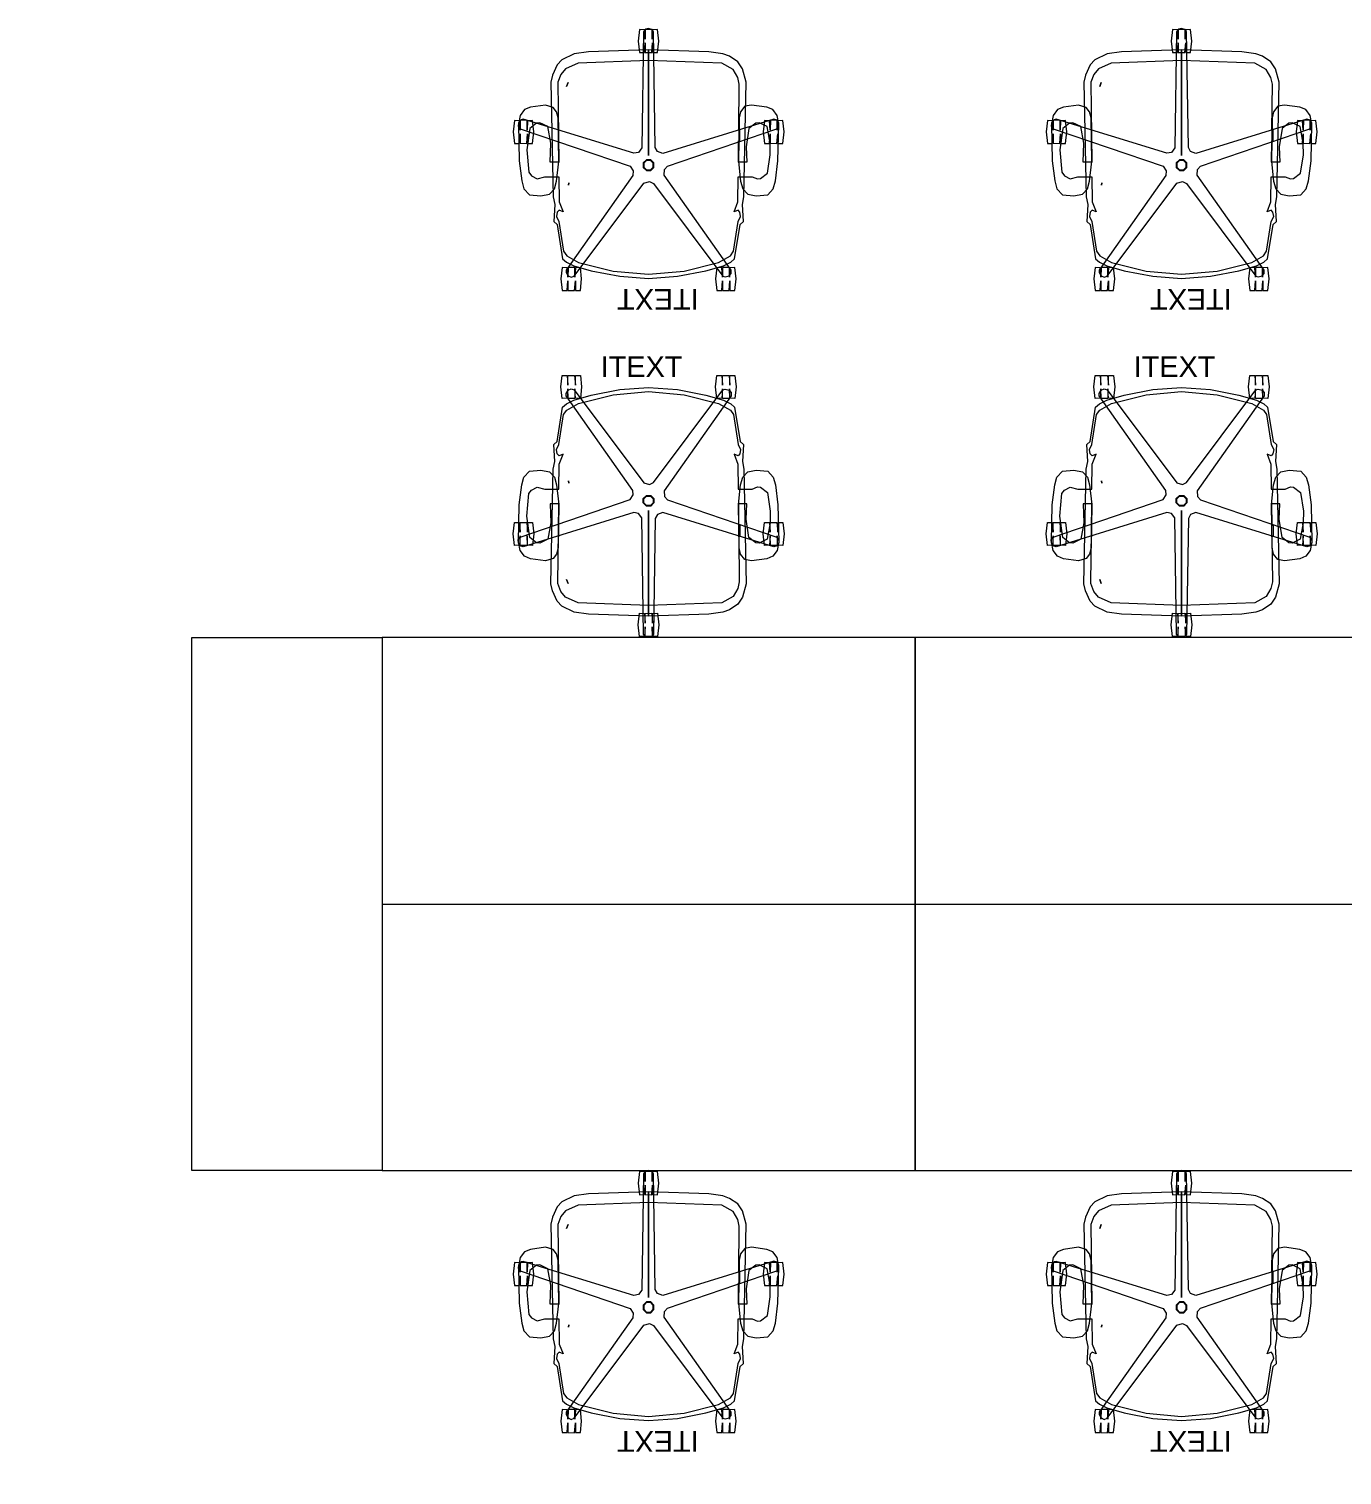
# Model space of a CAD drawing. Header units: millimetres. Extents: x 38 to 139, y 58 to 123.
# Drawn here: x 45.694 to 49.143, y 72.469 to 76.267 of the extents above; entities that cross this region are included whole.
import ezdxf

# ---------------------------------------------------------------- set-up
doc = ezdxf.new("R2010")
doc.units = ezdxf.units.MM
doc.layers.add('CATALOGUE-TXT', color=7, linetype='Continuous', plot=False)
for name, color, linetype, lineweight in [('DIMENSION', 1, 'Continuous', 25), ('mobiliario ocasa', 7, 'Continuous', 5), ('SEAT-ARMPAD', 7, 'Continuous', 0), ('SEAT-BASE', 7, 'Continuous', 0), ('SEAT-CASTER', 7, 'Continuous', 0), ('SEAT-FABRIC', 7, 'Continuous', 0), ('SEAT-FRAME', 7, 'Continuous', 0), ('SEAT-SHAFT', 7, 'Continuous', 0)]:
    doc.layers.add(name, color=color, linetype=linetype, lineweight=lineweight)
doc.layers.add('estructura', color=7, linetype='Continuous')
doc.styles.add('ARIAL', font='arial.ttf')
doc.styles.add('ARIALNARROW', font='ARIALN.TTF')
doc.dimstyles.new('C', dxfattribs={"dimscale": 1.5, "dimtxt": 0.15, "dimasz": 0.08, "dimexe": 0.01, "dimexo": 0, "dimgap": 0.025, "dimtad": 1, "dimzin": 0, "dimdsep": 46, "dimtxsty": 'ARIALNARROW', "dimblk": 'OBLIQUE', "dimcen": 0, "dimclrd": 256, "dimclre": 256, "dimclrt": 256, "dimadec": 0, "dimazin": 0, "dimtfac": 1.666667, "dimtofl": 0, "dimtmove": 0, "dimatfit": 0, "dimldrblk": 'OBLIQUE', "dimfxl": 0.1, "dimtolj": 1, "dimtzin": 0, "dimarcsym": 0})

# ---------------------------------------------------------------- blocks, each defined once
blk = doc.blocks.new('_Oblique')
at = {"layer": 'estructura', "color": 0, "lineweight": -2}
blk.add_line((-0.5, -0.5), (0.5, 0.5), dxfattribs=at)
blk = doc.blocks.new('*D73')
at = {"layer": 'Defpoints', "color": 0}
for p in [(136.763166, 77.831209), (39.523379, 68.622821), (136.763166, 63.52282)]:
    blk.add_point(p, dxfattribs=at)
at = {"layer": 'DIMENSION', "lineweight": -2}
for p, q in [((136.763166, 77.831209), (136.763166, 63.51282)), ((39.523379, 68.622821), (39.523379, 63.51282)), ((39.523379, 63.52282), (136.763166, 63.52282))]:
    blk.add_line(p, q, dxfattribs=at)
at = {"layer": 'DIMENSION', "lineweight": -2, "xscale": 0.08, "yscale": 0.08, "zscale": 0.08, "rotation": 180}
blk.add_blockref('_Oblique', (39.523379, 63.52282), dxfattribs=at)
at = {"layer": 'DIMENSION', "lineweight": -2, "xscale": 0.08, "yscale": 0.08, "zscale": 0.08}
blk.add_blockref('_Oblique', (136.763166, 63.52282), dxfattribs=at)
at = {"layer": 'DIMENSION', "insert": (88.143273, 63.624397), "char_height": 0.15, "attachment_point": 5, "style": 'ARIALNARROW'}
blk.add_mtext('\\A1;97.24', dxfattribs=at)

msp = doc.modelspace()

# ---------------------------------------------------------------- linework, layer by layer
at = {"layer": 'mobiliario ocasa', "color": 252, "ltscale": 10}
for p, q in [((46.12126, 74.668709), (46.62126, 74.668709)), ((46.12126, 73.268709), (46.12126, 74.668709)), ((48.02126, 74.668709), (46.62126, 74.668709)), ((46.62126, 74.668709), (46.62126, 73.268709)), ((46.62126, 74.668709), (46.62126, 73.268709)), ((48.02126, 73.268709), (48.02126, 74.668709)), ((49.42126, 74.668709), (48.02126, 74.668709)), ((48.02126, 74.668709), (48.02126, 73.268709)), ((46.62126, 73.968709), (48.02126, 73.968709)), ((48.02126, 73.968709), (49.42126, 73.968709)), ((46.62126, 73.268709), (46.12126, 73.268709)), ((46.62126, 73.268709), (48.02126, 73.268709)), ((48.02126, 73.268709), (49.42126, 73.268709))]:
    msp.add_line(p, q, dxfattribs=at)
at = {"layer": 'SEAT-ARMPAD', "color": 252, "linetype": 'Continuous'}
for points in [[(46.979309, 76.016931), (46.981384, 75.920485), (46.988029, 75.86794), (46.993799, 75.847538), (47.008113, 75.831811), (47.038388, 75.829325), (47.060687, 75.833623), (47.074097, 75.84742), (47.079711, 75.86785), (47.085446, 75.919371), (47.083371, 76.033433), (47.07952, 76.049736), (47.070662, 76.061318), (47.050587, 76.067184), (47.010966, 76.061638), (46.995295, 76.055295), (46.983847, 76.040109), (46.979309, 76.016931)], [(47.557074, 75.919371), (47.562808, 75.86785), (47.568422, 75.84742), (47.581832, 75.833623), (47.604132, 75.829325), (47.634406, 75.831811), (47.64872, 75.847538), (47.654491, 75.86794), (47.661135, 75.920485), (47.66321, 76.016931), (47.658672, 76.040109), (47.647224, 76.055295), (47.631553, 76.061638), (47.591932, 76.067184), (47.573962, 76.064071), (47.562999, 76.049736), (47.559149, 76.033433), (47.557074, 75.919371)], [(48.379309, 76.016931), (48.381384, 75.920485), (48.388029, 75.86794), (48.393799, 75.847538), (48.408113, 75.831811), (48.438388, 75.829325), (48.460687, 75.833623), (48.474097, 75.84742), (48.479711, 75.86785), (48.485446, 75.919371), (48.483371, 76.033433), (48.47952, 76.049736), (48.470662, 76.061318), (48.450587, 76.067184), (48.410966, 76.061638), (48.395295, 76.055295), (48.383847, 76.040109), (48.379309, 76.016931)], [(48.957074, 75.919371), (48.962808, 75.86785), (48.968422, 75.84742), (48.981832, 75.833623), (49.004132, 75.829325), (49.034406, 75.831811), (49.04872, 75.847538), (49.054491, 75.86794), (49.061135, 75.920485), (49.06321, 76.016931), (49.058672, 76.040109), (49.047224, 76.055295), (49.031553, 76.061638), (48.991932, 76.067184), (48.973962, 76.064071), (48.962999, 76.049736), (48.959149, 76.033433), (48.957074, 75.919371)], [(46.979309, 74.920488), (46.981384, 75.016934), (46.988029, 75.069478), (46.993799, 75.08988), (47.008113, 75.105608), (47.038388, 75.108094), (47.060687, 75.103795), (47.074097, 75.089999), (47.079711, 75.069569), (47.085446, 75.018047), (47.083371, 74.903986), (47.07952, 74.887683), (47.070662, 74.8761), (47.050587, 74.870235), (47.010966, 74.87578), (46.995295, 74.882124), (46.983847, 74.89731), (46.979309, 74.920488)], [(47.557074, 75.018047), (47.562808, 75.069569), (47.568422, 75.089999), (47.581832, 75.103795), (47.604132, 75.108094), (47.634406, 75.105608), (47.64872, 75.08988), (47.654491, 75.069478), (47.661135, 75.016934), (47.66321, 74.920488), (47.658672, 74.89731), (47.647224, 74.882124), (47.631553, 74.87578), (47.591932, 74.870235), (47.573962, 74.873348), (47.562999, 74.887683), (47.559149, 74.903986), (47.557074, 75.018047)], [(48.379309, 74.920488), (48.381384, 75.016934), (48.388029, 75.069478), (48.393799, 75.08988), (48.408113, 75.105608), (48.438388, 75.108094), (48.460687, 75.103795), (48.474097, 75.089999), (48.479711, 75.069569), (48.485446, 75.018047), (48.483371, 74.903986), (48.47952, 74.887683), (48.470662, 74.8761), (48.450587, 74.870235), (48.410966, 74.87578), (48.395295, 74.882124), (48.383847, 74.89731), (48.379309, 74.920488)], [(48.957074, 75.018047), (48.962808, 75.069569), (48.968422, 75.089999), (48.981832, 75.103795), (49.004132, 75.108094), (49.034406, 75.105608), (49.04872, 75.08988), (49.054491, 75.069478), (49.061135, 75.016934), (49.06321, 74.920488), (49.058672, 74.89731), (49.047224, 74.882124), (49.031553, 74.87578), (48.991932, 74.870235), (48.973962, 74.873348), (48.962999, 74.887683), (48.959149, 74.903986), (48.957074, 75.018047)], [(46.979309, 73.016931), (46.981384, 72.920485), (46.988029, 72.86794), (46.993799, 72.847538), (47.008113, 72.831811), (47.038388, 72.829325), (47.060687, 72.833623), (47.074097, 72.84742), (47.079711, 72.86785), (47.085446, 72.919371), (47.083371, 73.033433), (47.07952, 73.049736), (47.070662, 73.061318), (47.050587, 73.067184), (47.010966, 73.061638), (46.995295, 73.055295), (46.983847, 73.040109), (46.979309, 73.016931)], [(47.557074, 72.919371), (47.562808, 72.86785), (47.568422, 72.84742), (47.581832, 72.833623), (47.604132, 72.829325), (47.634406, 72.831811), (47.64872, 72.847538), (47.654491, 72.86794), (47.661135, 72.920485), (47.66321, 73.016931), (47.658672, 73.040109), (47.647224, 73.055295), (47.631553, 73.061638), (47.591932, 73.067184), (47.573962, 73.064071), (47.562999, 73.049736), (47.559149, 73.033433), (47.557074, 72.919371)], [(48.379309, 73.016931), (48.381384, 72.920485), (48.388029, 72.86794), (48.393799, 72.847538), (48.408113, 72.831811), (48.438388, 72.829325), (48.460687, 72.833623), (48.474097, 72.84742), (48.479711, 72.86785), (48.485446, 72.919371), (48.483371, 73.033433), (48.47952, 73.049736), (48.470662, 73.061318), (48.450587, 73.067184), (48.410966, 73.061638), (48.395295, 73.055295), (48.383847, 73.040109), (48.379309, 73.016931)], [(48.957074, 72.919371), (48.962808, 72.86785), (48.968422, 72.84742), (48.981832, 72.833623), (49.004132, 72.829325), (49.034406, 72.831811), (49.04872, 72.847538), (49.054491, 72.86794), (49.061135, 72.920485), (49.06321, 73.016931), (49.058672, 73.040109), (49.047224, 73.055295), (49.031553, 73.061638), (48.991932, 73.067184), (48.973962, 73.064071), (48.962999, 73.049736), (48.959149, 73.033433), (48.957074, 72.919371)]]:
    msp.add_lwpolyline(points, dxfattribs=at)
at = {"layer": 'SEAT-BASE', "color": 252, "linetype": 'Continuous'}
for points in [[(46.978512, 76.012046), (46.983964, 76.00513), (47.272721, 75.906554), (47.281109, 75.894134), (47.27963, 75.88213), (47.104726, 75.633738), (47.104491, 75.627763), (47.110048, 75.618669), (47.117699, 75.61513), (47.125962, 75.618178), (47.308944, 75.862341), (47.323348, 75.86648), (47.334307, 75.861364), (47.516494, 75.618263), (47.522104, 75.616193), (47.53247, 75.618668), (47.5382, 75.624851), (47.537855, 75.633651), (47.362186, 75.883128), (47.362701, 75.898106), (47.370953, 75.906948), (47.658454, 76.005095), (47.662157, 76.009792), (47.663006, 76.020415), (47.658897, 76.027776), (47.650421, 76.030166), (47.358869, 75.940188), (47.344784, 75.945306), (47.338924, 75.955887), (47.334423, 76.259646), (47.331101, 76.264618), (47.32126, 76.268709), (47.31299, 76.267075), (47.308097, 76.259753), (47.303577, 75.954666), (47.294357, 75.942851), (47.282483, 75.940549), (46.992201, 76.030135), (46.986445, 76.028511), (46.979513, 76.020416), (46.978512, 76.012046)], [(48.378512, 76.012046), (48.383964, 76.00513), (48.672721, 75.906554), (48.681109, 75.894134), (48.67963, 75.88213), (48.504726, 75.633738), (48.504491, 75.627763), (48.510048, 75.618669), (48.517699, 75.61513), (48.525962, 75.618178), (48.708944, 75.862341), (48.723348, 75.86648), (48.734307, 75.861364), (48.916494, 75.618263), (48.922104, 75.616193), (48.93247, 75.618668), (48.9382, 75.624851), (48.937855, 75.633651), (48.762186, 75.883128), (48.762701, 75.898106), (48.770953, 75.906948), (49.058454, 76.005095), (49.062157, 76.009792), (49.063006, 76.020415), (49.058897, 76.027776), (49.050421, 76.030166), (48.758869, 75.940188), (48.744784, 75.945306), (48.738924, 75.955887), (48.734423, 76.259646), (48.731101, 76.264618), (48.72126, 76.268709), (48.71299, 76.267075), (48.708097, 76.259753), (48.703577, 75.954666), (48.694357, 75.942851), (48.682483, 75.940549), (48.392201, 76.030135), (48.386445, 76.028511), (48.379513, 76.020416), (48.378512, 76.012046)], [(46.978512, 74.925373), (46.983964, 74.932289), (47.272721, 75.030865), (47.281109, 75.043284), (47.27963, 75.055289), (47.104726, 75.30368), (47.104491, 75.309656), (47.110048, 75.31875), (47.117699, 75.322289), (47.125962, 75.319241), (47.308944, 75.075078), (47.323348, 75.070939), (47.334307, 75.076055), (47.516494, 75.319155), (47.522104, 75.321225), (47.53247, 75.318751), (47.5382, 75.312567), (47.537855, 75.303768), (47.362186, 75.05429), (47.362701, 75.039313), (47.370953, 75.03047), (47.658454, 74.932323), (47.662157, 74.927627), (47.663006, 74.917003), (47.658897, 74.909643), (47.650421, 74.907252), (47.358869, 74.99723), (47.344784, 74.992112), (47.338924, 74.981531), (47.334423, 74.677773), (47.331101, 74.6728), (47.32126, 74.668709), (47.31299, 74.670344), (47.308097, 74.677666), (47.303577, 74.982752), (47.294357, 74.994567), (47.282483, 74.99687), (46.992201, 74.907284), (46.986445, 74.908907), (46.979513, 74.917002), (46.978512, 74.925373)], [(48.378512, 74.925373), (48.383964, 74.932289), (48.672721, 75.030865), (48.681109, 75.043284), (48.67963, 75.055289), (48.504726, 75.30368), (48.504491, 75.309656), (48.510048, 75.31875), (48.517699, 75.322289), (48.525962, 75.319241), (48.708944, 75.075078), (48.723348, 75.070939), (48.734307, 75.076055), (48.916494, 75.319155), (48.922104, 75.321225), (48.93247, 75.318751), (48.9382, 75.312567), (48.937855, 75.303768), (48.762186, 75.05429), (48.762701, 75.039313), (48.770953, 75.03047), (49.058454, 74.932323), (49.062157, 74.927627), (49.063006, 74.917003), (49.058897, 74.909643), (49.050421, 74.907252), (48.758869, 74.99723), (48.744784, 74.992112), (48.738924, 74.981531), (48.734423, 74.677773), (48.731101, 74.6728), (48.72126, 74.668709), (48.71299, 74.670344), (48.708097, 74.677666), (48.703577, 74.982752), (48.694357, 74.994567), (48.682483, 74.99687), (48.392201, 74.907284), (48.386445, 74.908907), (48.379513, 74.917002), (48.378512, 74.925373)], [(46.978512, 73.012046), (46.983964, 73.00513), (47.272721, 72.906554), (47.281109, 72.894134), (47.27963, 72.88213), (47.104726, 72.633738), (47.104491, 72.627763), (47.110048, 72.618669), (47.117699, 72.61513), (47.125962, 72.618178), (47.308944, 72.862341), (47.323348, 72.86648), (47.334307, 72.861364), (47.516494, 72.618263), (47.522104, 72.616193), (47.53247, 72.618668), (47.5382, 72.624851), (47.537855, 72.633651), (47.362186, 72.883128), (47.362701, 72.898106), (47.370953, 72.906948), (47.658454, 73.005095), (47.662157, 73.009792), (47.663006, 73.020415), (47.658897, 73.027776), (47.650421, 73.030166), (47.358869, 72.940188), (47.344784, 72.945306), (47.338924, 72.955887), (47.334423, 73.259646), (47.331101, 73.264618), (47.32126, 73.268709), (47.31299, 73.267075), (47.308097, 73.259753), (47.303577, 72.954666), (47.294357, 72.942851), (47.282483, 72.940549), (46.992201, 73.030135), (46.986445, 73.028511), (46.979513, 73.020416), (46.978512, 73.012046)], [(48.378512, 73.012046), (48.383964, 73.00513), (48.672721, 72.906554), (48.681109, 72.894134), (48.67963, 72.88213), (48.504726, 72.633738), (48.504491, 72.627763), (48.510048, 72.618669), (48.517699, 72.61513), (48.525962, 72.618178), (48.708944, 72.862341), (48.723348, 72.86648), (48.734307, 72.861364), (48.916494, 72.618263), (48.922104, 72.616193), (48.93247, 72.618668), (48.9382, 72.624851), (48.937855, 72.633651), (48.762186, 72.883128), (48.762701, 72.898106), (48.770953, 72.906948), (49.058454, 73.005095), (49.062157, 73.009792), (49.063006, 73.020415), (49.058897, 73.027776), (49.050421, 73.030166), (48.758869, 72.940188), (48.744784, 72.945306), (48.738924, 72.955887), (48.734423, 73.259646), (48.731101, 73.264618), (48.72126, 73.268709), (48.71299, 73.267075), (48.708097, 73.259753), (48.703577, 72.954666), (48.694357, 72.942851), (48.682483, 72.940549), (48.392201, 73.030135), (48.386445, 73.028511), (48.379513, 73.020416), (48.378512, 73.012046)]]:
    msp.add_lwpolyline(points, dxfattribs=at)
at = {"layer": 'SEAT-CASTER', "color": 252, "linetype": 'Continuous'}
for points in [[(47.294055, 76.235437), (47.297497, 76.205128), (47.310592, 76.20533), (47.312116, 76.230598), (47.312116, 76.205475), (47.329887, 76.204959), (47.331927, 76.230598), (47.331927, 76.20533), (47.345022, 76.205128), (47.348464, 76.235437), (47.345028, 76.265689), (47.331927, 76.264864), (47.330403, 76.240275), (47.330403, 76.265398), (47.312632, 76.265914), (47.312116, 76.240275), (47.310592, 76.264864), (47.297491, 76.265689), (47.294055, 76.235437)], [(48.694055, 76.235437), (48.697497, 76.205128), (48.710592, 76.20533), (48.712116, 76.230598), (48.712116, 76.205475), (48.729887, 76.204959), (48.731927, 76.230598), (48.731927, 76.20533), (48.745022, 76.205128), (48.748464, 76.235437), (48.745028, 76.265689), (48.731927, 76.264864), (48.730403, 76.240275), (48.730403, 76.265398), (48.712632, 76.265914), (48.712116, 76.240275), (48.710592, 76.264864), (48.697491, 76.265689), (48.694055, 76.235437)], [(46.965546, 75.996761), (46.968988, 75.966453), (46.982084, 75.966655), (46.983608, 75.991923), (46.983608, 75.966799), (47.001378, 75.966283), (47.003418, 75.991923), (47.003418, 75.966655), (47.016513, 75.966453), (47.019955, 75.996761), (47.01652, 76.027014), (47.003418, 76.026189), (47.001894, 76.001599), (47.001894, 76.026723), (46.984124, 76.027239), (46.983608, 76.001599), (46.982084, 76.026189), (46.968982, 76.027014), (46.965546, 75.996761)], [(47.622564, 75.996761), (47.626006, 75.966453), (47.639101, 75.966655), (47.640625, 75.991923), (47.640625, 75.966799), (47.658395, 75.966283), (47.660435, 75.991923), (47.660435, 75.966655), (47.673531, 75.966453), (47.676973, 75.996761), (47.673537, 76.027014), (47.660435, 76.026189), (47.658912, 76.001599), (47.658912, 76.026723), (47.641141, 76.027239), (47.640625, 76.001599), (47.639101, 76.026189), (47.625999, 76.027014), (47.622564, 75.996761)], [(48.365546, 75.996761), (48.368988, 75.966453), (48.382084, 75.966655), (48.383608, 75.991923), (48.383608, 75.966799), (48.401378, 75.966283), (48.403418, 75.991923), (48.403418, 75.966655), (48.416513, 75.966453), (48.419955, 75.996761), (48.41652, 76.027014), (48.403418, 76.026189), (48.401894, 76.001599), (48.401894, 76.026723), (48.384124, 76.027239), (48.383608, 76.001599), (48.382084, 76.026189), (48.368982, 76.027014), (48.365546, 75.996761)], [(49.022564, 75.996761), (49.026006, 75.966453), (49.039101, 75.966655), (49.040625, 75.991923), (49.040625, 75.966799), (49.058395, 75.966283), (49.060435, 75.991923), (49.060435, 75.966655), (49.073531, 75.966453), (49.076973, 75.996761), (49.073537, 76.027014), (49.060435, 76.026189), (49.058912, 76.001599), (49.058912, 76.026723), (49.041141, 76.027239), (49.040625, 76.001599), (49.039101, 76.026189), (49.025999, 76.027014), (49.022564, 75.996761)], [(46.965546, 74.940657), (46.968988, 74.970966), (46.982084, 74.970764), (46.983608, 74.945496), (46.983608, 74.970619), (47.001378, 74.971135), (47.003418, 74.945496), (47.003418, 74.970764), (47.016513, 74.970966), (47.019955, 74.940657), (47.01652, 74.910405), (47.003418, 74.91123), (47.001894, 74.935819), (47.001894, 74.910696), (46.984124, 74.91018), (46.983608, 74.935819), (46.982084, 74.91123), (46.968982, 74.910405), (46.965546, 74.940657)], [(47.622564, 74.940657), (47.626006, 74.970966), (47.639101, 74.970764), (47.640625, 74.945496), (47.640625, 74.970619), (47.658395, 74.971135), (47.660435, 74.945496), (47.660435, 74.970764), (47.673531, 74.970966), (47.676973, 74.940657), (47.673537, 74.910405), (47.660435, 74.91123), (47.658912, 74.935819), (47.658912, 74.910696), (47.641141, 74.91018), (47.640625, 74.935819), (47.639101, 74.91123), (47.625999, 74.910405), (47.622564, 74.940657)], [(48.365546, 74.940657), (48.368988, 74.970966), (48.382084, 74.970764), (48.383608, 74.945496), (48.383608, 74.970619), (48.401378, 74.971135), (48.403418, 74.945496), (48.403418, 74.970764), (48.416513, 74.970966), (48.419955, 74.940657), (48.41652, 74.910405), (48.403418, 74.91123), (48.401894, 74.935819), (48.401894, 74.910696), (48.384124, 74.91018), (48.383608, 74.935819), (48.382084, 74.91123), (48.368982, 74.910405), (48.365546, 74.940657)], [(49.022564, 74.940657), (49.026006, 74.970966), (49.039101, 74.970764), (49.040625, 74.945496), (49.040625, 74.970619), (49.058395, 74.971135), (49.060435, 74.945496), (49.060435, 74.970764), (49.073531, 74.970966), (49.076973, 74.940657), (49.073537, 74.910405), (49.060435, 74.91123), (49.058912, 74.935819), (49.058912, 74.910696), (49.041141, 74.91018), (49.040625, 74.935819), (49.039101, 74.91123), (49.025999, 74.910405), (49.022564, 74.940657)], [(47.294055, 74.701982), (47.297497, 74.73229), (47.310592, 74.732089), (47.312116, 74.70682), (47.312116, 74.731944), (47.329887, 74.73246), (47.331927, 74.70682), (47.331927, 74.732089), (47.345022, 74.73229), (47.348464, 74.701982), (47.345028, 74.671729), (47.331927, 74.672555), (47.330403, 74.697144), (47.330403, 74.67202), (47.312632, 74.671504), (47.312116, 74.697144), (47.310592, 74.672555), (47.297491, 74.671729), (47.294055, 74.701982)], [(48.694055, 74.701982), (48.697497, 74.73229), (48.710592, 74.732089), (48.712116, 74.70682), (48.712116, 74.731944), (48.729887, 74.73246), (48.731927, 74.70682), (48.731927, 74.732089), (48.745022, 74.73229), (48.748464, 74.701982), (48.745028, 74.671729), (48.731927, 74.672555), (48.730403, 74.697144), (48.730403, 74.67202), (48.712632, 74.671504), (48.712116, 74.697144), (48.710592, 74.672555), (48.697491, 74.671729), (48.694055, 74.701982)], [(47.294055, 73.235437), (47.297497, 73.205128), (47.310592, 73.20533), (47.312116, 73.230598), (47.312116, 73.205475), (47.329887, 73.204959), (47.331927, 73.230598), (47.331927, 73.20533), (47.345022, 73.205128), (47.348464, 73.235437), (47.345028, 73.265689), (47.331927, 73.264864), (47.330403, 73.240275), (47.330403, 73.265398), (47.312632, 73.265914), (47.312116, 73.240275), (47.310592, 73.264864), (47.297491, 73.265689), (47.294055, 73.235437)], [(48.694055, 73.235437), (48.697497, 73.205128), (48.710592, 73.20533), (48.712116, 73.230598), (48.712116, 73.205475), (48.729887, 73.204959), (48.731927, 73.230598), (48.731927, 73.20533), (48.745022, 73.205128), (48.748464, 73.235437), (48.745028, 73.265689), (48.731927, 73.264864), (48.730403, 73.240275), (48.730403, 73.265398), (48.712632, 73.265914), (48.712116, 73.240275), (48.710592, 73.264864), (48.697491, 73.265689), (48.694055, 73.235437)], [(46.965546, 72.996761), (46.968988, 72.966453), (46.982084, 72.966655), (46.983608, 72.991923), (46.983608, 72.966799), (47.001378, 72.966283), (47.003418, 72.991923), (47.003418, 72.966655), (47.016513, 72.966453), (47.019955, 72.996761), (47.01652, 73.027014), (47.003418, 73.026189), (47.001894, 73.001599), (47.001894, 73.026723), (46.984124, 73.027239), (46.983608, 73.001599), (46.982084, 73.026189), (46.968982, 73.027014), (46.965546, 72.996761)], [(47.622564, 72.996761), (47.626006, 72.966453), (47.639101, 72.966655), (47.640625, 72.991923), (47.640625, 72.966799), (47.658395, 72.966283), (47.660435, 72.991923), (47.660435, 72.966655), (47.673531, 72.966453), (47.676973, 72.996761), (47.673537, 73.027014), (47.660435, 73.026189), (47.658912, 73.001599), (47.658912, 73.026723), (47.641141, 73.027239), (47.640625, 73.001599), (47.639101, 73.026189), (47.625999, 73.027014), (47.622564, 72.996761)], [(48.365546, 72.996761), (48.368988, 72.966453), (48.382084, 72.966655), (48.383608, 72.991923), (48.383608, 72.966799), (48.401378, 72.966283), (48.403418, 72.991923), (48.403418, 72.966655), (48.416513, 72.966453), (48.419955, 72.996761), (48.41652, 73.027014), (48.403418, 73.026189), (48.401894, 73.001599), (48.401894, 73.026723), (48.384124, 73.027239), (48.383608, 73.001599), (48.382084, 73.026189), (48.368982, 73.027014), (48.365546, 72.996761)], [(49.022564, 72.996761), (49.026006, 72.966453), (49.039101, 72.966655), (49.040625, 72.991923), (49.040625, 72.966799), (49.058395, 72.966283), (49.060435, 72.991923), (49.060435, 72.966655), (49.073531, 72.966453), (49.076973, 72.996761), (49.073537, 73.027014), (49.060435, 73.026189), (49.058912, 73.001599), (49.058912, 73.026723), (49.041141, 73.027239), (49.040625, 73.001599), (49.039101, 73.026189), (49.025999, 73.027014), (49.022564, 72.996761)]]:
    msp.add_lwpolyline(points, close=True, dxfattribs=at)
for points in [[(47.091026, 75.610576), (47.094467, 75.580268), (47.107563, 75.580469), (47.109087, 75.605738), (47.109087, 75.580614), (47.126857, 75.580098), (47.128897, 75.605738), (47.128897, 75.580469), (47.141993, 75.580268), (47.145434, 75.610576), (47.141999, 75.640829), (47.128897, 75.640003), (47.127373, 75.615414), (47.127373, 75.640538), (47.109603, 75.641054), (47.109087, 75.615414), (47.107563, 75.640003), (47.094461, 75.640829), (47.091026, 75.610576)], [(47.497085, 75.610576), (47.500527, 75.580268), (47.513622, 75.580469), (47.515146, 75.605738), (47.515146, 75.580614), (47.532916, 75.580098), (47.534956, 75.605738), (47.534956, 75.580469), (47.548052, 75.580268), (47.551494, 75.610576), (47.548058, 75.640829), (47.534956, 75.640003), (47.533432, 75.615414), (47.533432, 75.640538), (47.515662, 75.641054), (47.515146, 75.615414), (47.513622, 75.640003), (47.50052, 75.640829), (47.497085, 75.610576)], [(48.491026, 75.610576), (48.494467, 75.580268), (48.507563, 75.580469), (48.509087, 75.605738), (48.509087, 75.580614), (48.526857, 75.580098), (48.528897, 75.605738), (48.528897, 75.580469), (48.541993, 75.580268), (48.545434, 75.610576), (48.541999, 75.640829), (48.528897, 75.640003), (48.527373, 75.615414), (48.527373, 75.640538), (48.509603, 75.641054), (48.509087, 75.615414), (48.507563, 75.640003), (48.494461, 75.640829), (48.491026, 75.610576)], [(48.897085, 75.610576), (48.900527, 75.580268), (48.913622, 75.580469), (48.915146, 75.605738), (48.915146, 75.580614), (48.932916, 75.580098), (48.934956, 75.605738), (48.934956, 75.580469), (48.948052, 75.580268), (48.951494, 75.610576), (48.948058, 75.640829), (48.934956, 75.640003), (48.933432, 75.615414), (48.933432, 75.640538), (48.915662, 75.641054), (48.915146, 75.615414), (48.913622, 75.640003), (48.90052, 75.640829), (48.897085, 75.610576)], [(47.091026, 75.326843), (47.094467, 75.357151), (47.107563, 75.356949), (47.109087, 75.331681), (47.109087, 75.356804), (47.126857, 75.35732), (47.128897, 75.331681), (47.128897, 75.356949), (47.141993, 75.357151), (47.145434, 75.326843), (47.141999, 75.29659), (47.128897, 75.297415), (47.127373, 75.322004), (47.127373, 75.296881), (47.109603, 75.296365), (47.109087, 75.322004), (47.107563, 75.297415), (47.094461, 75.29659), (47.091026, 75.326843)], [(47.497085, 75.326843), (47.500527, 75.357151), (47.513622, 75.356949), (47.515146, 75.331681), (47.515146, 75.356804), (47.532916, 75.35732), (47.534956, 75.331681), (47.534956, 75.356949), (47.548052, 75.357151), (47.551494, 75.326843), (47.548058, 75.29659), (47.534956, 75.297415), (47.533432, 75.322004), (47.533432, 75.296881), (47.515662, 75.296365), (47.515146, 75.322004), (47.513622, 75.297415), (47.50052, 75.29659), (47.497085, 75.326843)], [(48.491026, 75.326843), (48.494467, 75.357151), (48.507563, 75.356949), (48.509087, 75.331681), (48.509087, 75.356804), (48.526857, 75.35732), (48.528897, 75.331681), (48.528897, 75.356949), (48.541993, 75.357151), (48.545434, 75.326843), (48.541999, 75.29659), (48.528897, 75.297415), (48.527373, 75.322004), (48.527373, 75.296881), (48.509603, 75.296365), (48.509087, 75.322004), (48.507563, 75.297415), (48.494461, 75.29659), (48.491026, 75.326843)], [(48.897085, 75.326843), (48.900527, 75.357151), (48.913622, 75.356949), (48.915146, 75.331681), (48.915146, 75.356804), (48.932916, 75.35732), (48.934956, 75.331681), (48.934956, 75.356949), (48.948052, 75.357151), (48.951494, 75.326843), (48.948058, 75.29659), (48.934956, 75.297415), (48.933432, 75.322004), (48.933432, 75.296881), (48.915662, 75.296365), (48.915146, 75.322004), (48.913622, 75.297415), (48.90052, 75.29659), (48.897085, 75.326843)], [(47.091026, 72.610576), (47.094467, 72.580268), (47.107563, 72.580469), (47.109087, 72.605738), (47.109087, 72.580614), (47.126857, 72.580098), (47.128897, 72.605738), (47.128897, 72.580469), (47.141993, 72.580268), (47.145434, 72.610576), (47.141999, 72.640829), (47.128897, 72.640003), (47.127373, 72.615414), (47.127373, 72.640538), (47.109603, 72.641054), (47.109087, 72.615414), (47.107563, 72.640003), (47.094461, 72.640829), (47.091026, 72.610576)], [(47.497085, 72.610576), (47.500527, 72.580268), (47.513622, 72.580469), (47.515146, 72.605738), (47.515146, 72.580614), (47.532916, 72.580098), (47.534956, 72.605738), (47.534956, 72.580469), (47.548052, 72.580268), (47.551494, 72.610576), (47.548058, 72.640829), (47.534956, 72.640003), (47.533432, 72.615414), (47.533432, 72.640538), (47.515662, 72.641054), (47.515146, 72.615414), (47.513622, 72.640003), (47.50052, 72.640829), (47.497085, 72.610576)], [(48.491026, 72.610576), (48.494467, 72.580268), (48.507563, 72.580469), (48.509087, 72.605738), (48.509087, 72.580614), (48.526857, 72.580098), (48.528897, 72.605738), (48.528897, 72.580469), (48.541993, 72.580268), (48.545434, 72.610576), (48.541999, 72.640829), (48.528897, 72.640003), (48.527373, 72.615414), (48.527373, 72.640538), (48.509603, 72.641054), (48.509087, 72.615414), (48.507563, 72.640003), (48.494461, 72.640829), (48.491026, 72.610576)], [(48.897085, 72.610576), (48.900527, 72.580268), (48.913622, 72.580469), (48.915146, 72.605738), (48.915146, 72.580614), (48.932916, 72.580098), (48.934956, 72.605738), (48.934956, 72.580469), (48.948052, 72.580268), (48.951494, 72.610576), (48.948058, 72.640829), (48.934956, 72.640003), (48.933432, 72.615414), (48.933432, 72.640538), (48.915662, 72.641054), (48.915146, 72.615414), (48.913622, 72.640003), (48.90052, 72.640829), (48.897085, 72.610576)]]:
    msp.add_lwpolyline(points, dxfattribs=at)
at = {"layer": 'SEAT-FABRIC', "color": 252, "linetype": 'Continuous'}
for points in [[(47.064864, 76.127449), (47.070998, 75.82622), (47.074718, 75.806151), (47.072354, 75.761505), (47.081023, 75.753904), (47.095504, 75.66354), (47.105283, 75.654779), (47.124714, 75.645117), (47.170594, 75.632179), (47.245353, 75.617604), (47.321285, 75.611933), (47.397218, 75.617604), (47.471977, 75.632179), (47.517856, 75.645117), (47.537288, 75.654779), (47.547067, 75.66354), (47.561548, 75.753904), (47.570217, 75.761505), (47.567826, 75.806204), (47.571522, 75.826255), (47.577655, 76.127449), (47.567508, 76.162568), (47.555674, 76.180752), (47.533405, 76.195601), (47.51655, 76.201989), (47.47942, 76.207531), (47.32126, 76.212681), (47.32126, 76.184652), (47.32126, 76.212681), (47.163099, 76.207531), (47.12597, 76.201989), (47.093265, 76.186385), (47.081074, 76.173084), (47.068766, 76.14622), (47.064864, 76.127449)], [(48.464864, 76.127449), (48.470998, 75.82622), (48.474718, 75.806151), (48.472354, 75.761505), (48.481023, 75.753904), (48.495504, 75.66354), (48.505283, 75.654779), (48.524714, 75.645117), (48.570594, 75.632179), (48.645353, 75.617604), (48.721285, 75.611933), (48.797218, 75.617604), (48.871977, 75.632179), (48.917856, 75.645117), (48.937288, 75.654779), (48.947067, 75.66354), (48.961548, 75.753904), (48.970217, 75.761505), (48.967826, 75.806204), (48.971522, 75.826255), (48.977655, 76.127449), (48.967508, 76.162568), (48.955674, 76.180752), (48.933405, 76.195601), (48.91655, 76.201989), (48.87942, 76.207531), (48.72126, 76.212681), (48.72126, 76.184652), (48.72126, 76.212681), (48.563099, 76.207531), (48.52597, 76.201989), (48.493265, 76.186385), (48.481074, 76.173084), (48.468766, 76.14622), (48.464864, 76.127449)], [(47.064864, 74.809969), (47.070998, 75.111198), (47.074718, 75.131268), (47.072354, 75.175914), (47.081023, 75.183515), (47.095504, 75.273879), (47.105283, 75.28264), (47.124714, 75.292302), (47.170594, 75.305239), (47.245353, 75.319814), (47.321285, 75.325486), (47.397218, 75.319814), (47.471977, 75.305239), (47.517856, 75.292302), (47.537288, 75.28264), (47.547067, 75.273879), (47.561548, 75.183515), (47.570217, 75.175914), (47.567826, 75.131215), (47.571522, 75.111164), (47.577655, 74.809969), (47.567508, 74.774851), (47.555674, 74.756667), (47.533405, 74.741818), (47.51655, 74.73543), (47.47942, 74.729887), (47.32126, 74.724738), (47.32126, 74.752766), (47.32126, 74.724738), (47.163099, 74.729887), (47.12597, 74.73543), (47.093265, 74.751034), (47.081074, 74.764335), (47.068766, 74.791199), (47.064864, 74.809969)], [(48.464864, 74.809969), (48.470998, 75.111198), (48.474718, 75.131268), (48.472354, 75.175914), (48.481023, 75.183515), (48.495504, 75.273879), (48.505283, 75.28264), (48.524714, 75.292302), (48.570594, 75.305239), (48.645353, 75.319814), (48.721285, 75.325486), (48.797218, 75.319814), (48.871977, 75.305239), (48.917856, 75.292302), (48.937288, 75.28264), (48.947067, 75.273879), (48.961548, 75.183515), (48.970217, 75.175914), (48.967826, 75.131215), (48.971522, 75.111164), (48.977655, 74.809969), (48.967508, 74.774851), (48.955674, 74.756667), (48.933405, 74.741818), (48.91655, 74.73543), (48.87942, 74.729887), (48.72126, 74.724738), (48.72126, 74.752766), (48.72126, 74.724738), (48.563099, 74.729887), (48.52597, 74.73543), (48.493265, 74.751034), (48.481074, 74.764335), (48.468766, 74.791199), (48.464864, 74.809969)], [(47.064864, 73.127449), (47.070998, 72.82622), (47.074718, 72.806151), (47.072354, 72.761505), (47.081023, 72.753904), (47.095504, 72.66354), (47.105283, 72.654779), (47.124714, 72.645117), (47.170594, 72.632179), (47.245353, 72.617604), (47.321285, 72.611933), (47.397218, 72.617604), (47.471977, 72.632179), (47.517856, 72.645117), (47.537288, 72.654779), (47.547067, 72.66354), (47.561548, 72.753904), (47.570217, 72.761505), (47.567826, 72.806204), (47.571522, 72.826255), (47.577655, 73.127449), (47.567508, 73.162568), (47.555674, 73.180752), (47.533405, 73.195601), (47.51655, 73.201989), (47.47942, 73.207531), (47.32126, 73.212681), (47.32126, 73.184652), (47.32126, 73.212681), (47.163099, 73.207531), (47.12597, 73.201989), (47.093265, 73.186385), (47.081074, 73.173084), (47.068766, 73.14622), (47.064864, 73.127449)], [(48.464864, 73.127449), (48.470998, 72.82622), (48.474718, 72.806151), (48.472354, 72.761505), (48.481023, 72.753904), (48.495504, 72.66354), (48.505283, 72.654779), (48.524714, 72.645117), (48.570594, 72.632179), (48.645353, 72.617604), (48.721285, 72.611933), (48.797218, 72.617604), (48.871977, 72.632179), (48.917856, 72.645117), (48.937288, 72.654779), (48.947067, 72.66354), (48.961548, 72.753904), (48.970217, 72.761505), (48.967826, 72.806204), (48.971522, 72.826255), (48.977655, 73.127449), (48.967508, 73.162568), (48.955674, 73.180752), (48.933405, 73.195601), (48.91655, 73.201989), (48.87942, 73.207531), (48.72126, 73.212681), (48.72126, 73.184652), (48.72126, 73.212681), (48.563099, 73.207531), (48.52597, 73.201989), (48.493265, 73.186385), (48.481074, 73.173084), (48.468766, 73.14622), (48.464864, 73.127449)]]:
    msp.add_lwpolyline(points, close=True, dxfattribs=at)
at = {"layer": 'SEAT-FRAME', "color": 252, "linetype": 'Continuous'}
for points in [[(47.006839, 75.89078), (47.013819, 75.881606), (47.02891, 75.873971), (47.049065, 75.879059), (47.08587, 75.879085), (47.086703, 75.812927), (47.096711, 75.786818), (47.085938, 75.791629), (47.081385, 75.786076), (47.079485, 75.774771), (47.08568, 75.761444), (47.098104, 75.683112), (47.106207, 75.671496), (47.137278, 75.654181), (47.228019, 75.631335), (47.321285, 75.622738), (47.414551, 75.631335), (47.505292, 75.654181), (47.536364, 75.671496), (47.544467, 75.683112), (47.556891, 75.761444), (47.563085, 75.774771), (47.561186, 75.786076), (47.556636, 75.791631), (47.545784, 75.786784), (47.555816, 75.812927), (47.556649, 75.879085), (47.593454, 75.879059), (47.606946, 75.873266), (47.615374, 75.874158), (47.633595, 75.88804), (47.641011, 75.936495), (47.640395, 75.967337), (47.632821, 76.010599), (47.611602, 76.020948), (47.603175, 76.020057), (47.584953, 76.006175), (47.577538, 75.95772), (47.579515, 75.917423), (47.557133, 75.917594), (47.557833, 75.973174), (47.561323, 75.974159), (47.561323, 76.003077), (47.558222, 76.004059), (47.559591, 76.12232), (47.555687, 76.139671), (47.543753, 76.160783), (47.51333, 76.177396), (47.32126, 76.18431), (47.32126, 75.934774), (47.32126, 76.18431), (47.136447, 76.177657), (47.102628, 76.162892), (47.090639, 76.147919), (47.082868, 76.127031), (47.085386, 75.917594), (47.063004, 75.917423), (47.064366, 75.967337), (47.056791, 76.010599), (47.035573, 76.020948), (47.027145, 76.020057), (47.008924, 76.006175), (47.001169, 75.950127), (47.006839, 75.89078)], [(48.406839, 75.89078), (48.413819, 75.881606), (48.42891, 75.873971), (48.449065, 75.879059), (48.48587, 75.879085), (48.486703, 75.812927), (48.496711, 75.786818), (48.485938, 75.791629), (48.481385, 75.786076), (48.479485, 75.774771), (48.48568, 75.761444), (48.498104, 75.683112), (48.506207, 75.671496), (48.537278, 75.654181), (48.628019, 75.631335), (48.721285, 75.622738), (48.814551, 75.631335), (48.905292, 75.654181), (48.936364, 75.671496), (48.944467, 75.683112), (48.956891, 75.761444), (48.963085, 75.774771), (48.961186, 75.786076), (48.956636, 75.791631), (48.945784, 75.786784), (48.955816, 75.812927), (48.956649, 75.879085), (48.993454, 75.879059), (49.006946, 75.873266), (49.015374, 75.874158), (49.033595, 75.88804), (49.041011, 75.936495), (49.040395, 75.967337), (49.032821, 76.010599), (49.011602, 76.020948), (49.003175, 76.020057), (48.984953, 76.006175), (48.977538, 75.95772), (48.979515, 75.917423), (48.957133, 75.917594), (48.957833, 75.973174), (48.961323, 75.974159), (48.961323, 76.003077), (48.958222, 76.004059), (48.959591, 76.12232), (48.955687, 76.139671), (48.943753, 76.160783), (48.91333, 76.177396), (48.72126, 76.18431), (48.72126, 75.934774), (48.72126, 76.18431), (48.536447, 76.177657), (48.502628, 76.162892), (48.490639, 76.147919), (48.482868, 76.127031), (48.485386, 75.917594), (48.463004, 75.917423), (48.464366, 75.967337), (48.456791, 76.010599), (48.435573, 76.020948), (48.427145, 76.020057), (48.408924, 76.006175), (48.401169, 75.950127), (48.406839, 75.89078)], [(47.110749, 75.856865), (47.11144, 75.863026), (47.111426, 75.863051), (47.110749, 75.856865)], [(48.510749, 75.856865), (48.51144, 75.863026), (48.511426, 75.863051), (48.510749, 75.856865)], [(47.006839, 75.046639), (47.013819, 75.055812), (47.02891, 75.063447), (47.049065, 75.058359), (47.08587, 75.058334), (47.086703, 75.124492), (47.096711, 75.150601), (47.085938, 75.14579), (47.081385, 75.151343), (47.079485, 75.162647), (47.08568, 75.175975), (47.098104, 75.254307), (47.106207, 75.265923), (47.137278, 75.283237), (47.228019, 75.306084), (47.321285, 75.31468), (47.414551, 75.306084), (47.505292, 75.283237), (47.536364, 75.265923), (47.544467, 75.254307), (47.556891, 75.175975), (47.563085, 75.162647), (47.561186, 75.151343), (47.556636, 75.145788), (47.545784, 75.150635), (47.555816, 75.124492), (47.556649, 75.058334), (47.593454, 75.058359), (47.606946, 75.064152), (47.615374, 75.063261), (47.633595, 75.049379), (47.641011, 75.000924), (47.640395, 74.970082), (47.632821, 74.92682), (47.611602, 74.91647), (47.603175, 74.917361), (47.584953, 74.931244), (47.577538, 74.979698), (47.579515, 75.019996), (47.557133, 75.019825), (47.557833, 74.964245), (47.561323, 74.963259), (47.561323, 74.934341), (47.558222, 74.93336), (47.559591, 74.815099), (47.555687, 74.797747), (47.543753, 74.776635), (47.51333, 74.760023), (47.32126, 74.753108), (47.32126, 75.002645), (47.32126, 74.753108), (47.136447, 74.759761), (47.102628, 74.774527), (47.090639, 74.7895), (47.082868, 74.810387), (47.085386, 75.019825), (47.063004, 75.019996), (47.064366, 74.970082), (47.056791, 74.926819), (47.035573, 74.91647), (47.027145, 74.917361), (47.008924, 74.931244), (47.001169, 74.987292), (47.006839, 75.046639)], [(48.406839, 75.046639), (48.413819, 75.055812), (48.42891, 75.063447), (48.449065, 75.058359), (48.48587, 75.058334), (48.486703, 75.124492), (48.496711, 75.150601), (48.485938, 75.14579), (48.481385, 75.151343), (48.479485, 75.162647), (48.48568, 75.175975), (48.498104, 75.254307), (48.506207, 75.265923), (48.537278, 75.283237), (48.628019, 75.306084), (48.721285, 75.31468), (48.814551, 75.306084), (48.905292, 75.283237), (48.936364, 75.265923), (48.944467, 75.254307), (48.956891, 75.175975), (48.963085, 75.162647), (48.961186, 75.151343), (48.956636, 75.145788), (48.945784, 75.150635), (48.955816, 75.124492), (48.956649, 75.058334), (48.993454, 75.058359), (49.006946, 75.064152), (49.015374, 75.063261), (49.033595, 75.049379), (49.041011, 75.000924), (49.040395, 74.970082), (49.032821, 74.92682), (49.011602, 74.91647), (49.003175, 74.917361), (48.984953, 74.931244), (48.977538, 74.979698), (48.979515, 75.019996), (48.957133, 75.019825), (48.957833, 74.964245), (48.961323, 74.963259), (48.961323, 74.934341), (48.958222, 74.93336), (48.959591, 74.815099), (48.955687, 74.797747), (48.943753, 74.776635), (48.91333, 74.760023), (48.72126, 74.753108), (48.72126, 75.002645), (48.72126, 74.753108), (48.536447, 74.759761), (48.502628, 74.774527), (48.490639, 74.7895), (48.482868, 74.810387), (48.485386, 75.019825), (48.463004, 75.019996), (48.464366, 74.970082), (48.456791, 74.926819), (48.435573, 74.91647), (48.427145, 74.917361), (48.408924, 74.931244), (48.401169, 74.987292), (48.406839, 75.046639)], [(47.110749, 75.080554), (47.11144, 75.074393), (47.111426, 75.074368), (47.110749, 75.080554)], [(48.510749, 75.080554), (48.51144, 75.074393), (48.511426, 75.074368), (48.510749, 75.080554)], [(47.006839, 72.89078), (47.013819, 72.881606), (47.02891, 72.873971), (47.049065, 72.879059), (47.08587, 72.879085), (47.086703, 72.812927), (47.096711, 72.786818), (47.085938, 72.791629), (47.081385, 72.786076), (47.079485, 72.774771), (47.08568, 72.761444), (47.098104, 72.683112), (47.106207, 72.671496), (47.137278, 72.654181), (47.228019, 72.631335), (47.321285, 72.622738), (47.414551, 72.631335), (47.505292, 72.654181), (47.536364, 72.671496), (47.544467, 72.683112), (47.556891, 72.761444), (47.563085, 72.774771), (47.561186, 72.786076), (47.556636, 72.791631), (47.545784, 72.786784), (47.555816, 72.812927), (47.556649, 72.879085), (47.593454, 72.879059), (47.606946, 72.873266), (47.615374, 72.874158), (47.633595, 72.88804), (47.641011, 72.936495), (47.640395, 72.967337), (47.632821, 73.010599), (47.611602, 73.020948), (47.603175, 73.020057), (47.584953, 73.006175), (47.577538, 72.95772), (47.579515, 72.917423), (47.557133, 72.917594), (47.557833, 72.973174), (47.561323, 72.974159), (47.561323, 73.003077), (47.558222, 73.004059), (47.559591, 73.12232), (47.555687, 73.139671), (47.543753, 73.160783), (47.51333, 73.177396), (47.32126, 73.18431), (47.32126, 72.934774), (47.32126, 73.18431), (47.136447, 73.177657), (47.102628, 73.162892), (47.090639, 73.147919), (47.082868, 73.127031), (47.085386, 72.917594), (47.063004, 72.917423), (47.064366, 72.967337), (47.056791, 73.010599), (47.035573, 73.020948), (47.027145, 73.020057), (47.008924, 73.006175), (47.001169, 72.950127), (47.006839, 72.89078)], [(48.406839, 72.89078), (48.413819, 72.881606), (48.42891, 72.873971), (48.449065, 72.879059), (48.48587, 72.879085), (48.486703, 72.812927), (48.496711, 72.786818), (48.485938, 72.791629), (48.481385, 72.786076), (48.479485, 72.774771), (48.48568, 72.761444), (48.498104, 72.683112), (48.506207, 72.671496), (48.537278, 72.654181), (48.628019, 72.631335), (48.721285, 72.622738), (48.814551, 72.631335), (48.905292, 72.654181), (48.936364, 72.671496), (48.944467, 72.683112), (48.956891, 72.761444), (48.963085, 72.774771), (48.961186, 72.786076), (48.956636, 72.791631), (48.945784, 72.786784), (48.955816, 72.812927), (48.956649, 72.879085), (48.993454, 72.879059), (49.006946, 72.873266), (49.015374, 72.874158), (49.033595, 72.88804), (49.041011, 72.936495), (49.040395, 72.967337), (49.032821, 73.010599), (49.011602, 73.020948), (49.003175, 73.020057), (48.984953, 73.006175), (48.977538, 72.95772), (48.979515, 72.917423), (48.957133, 72.917594), (48.957833, 72.973174), (48.961323, 72.974159), (48.961323, 73.003077), (48.958222, 73.004059), (48.959591, 73.12232), (48.955687, 73.139671), (48.943753, 73.160783), (48.91333, 73.177396), (48.72126, 73.18431), (48.72126, 72.934774), (48.72126, 73.18431), (48.536447, 73.177657), (48.502628, 73.162892), (48.490639, 73.147919), (48.482868, 73.127031), (48.485386, 72.917594), (48.463004, 72.917423), (48.464366, 72.967337), (48.456791, 73.010599), (48.435573, 73.020948), (48.427145, 73.020057), (48.408924, 73.006175), (48.401169, 72.950127), (48.406839, 72.89078)], [(47.110749, 72.856865), (47.11144, 72.863026), (47.111426, 72.863051), (47.110749, 72.856865)], [(48.510749, 72.856865), (48.51144, 72.863026), (48.511426, 72.863051), (48.510749, 72.856865)]]:
    msp.add_lwpolyline(points, close=True, dxfattribs=at)
for points in [[(47.106074, 76.116322), (47.109652, 76.126794), (47.106074, 76.116322)], [(48.506074, 76.116322), (48.509652, 76.126794), (48.506074, 76.116322)], [(47.106074, 74.821097), (47.109652, 74.810625), (47.106074, 74.821097)], [(48.506074, 74.821097), (48.509652, 74.810625), (48.506074, 74.821097)], [(47.106074, 73.116322), (47.109652, 73.126794), (47.106074, 73.116322)], [(48.506074, 73.116322), (48.509652, 73.126794), (48.506074, 73.116322)]]:
    msp.add_lwpolyline(points, dxfattribs=at)
at = {"layer": 'SEAT-SHAFT', "color": 252, "linetype": 'Continuous'}
for points in [[(47.307181, 75.903544), (47.315428, 75.895297), (47.327091, 75.895297), (47.335338, 75.903544), (47.335338, 75.915207), (47.327091, 75.923454), (47.315428, 75.923454), (47.307181, 75.915207), (47.307181, 75.903544)], [(47.308917, 75.904263), (47.316147, 75.897033), (47.326372, 75.897033), (47.333602, 75.904263), (47.333602, 75.914488), (47.326372, 75.921718), (47.316147, 75.921718), (47.308917, 75.914488), (47.308917, 75.904263)], [(48.707181, 75.903544), (48.715428, 75.895297), (48.727091, 75.895297), (48.735338, 75.903544), (48.735338, 75.915207), (48.727091, 75.923454), (48.715428, 75.923454), (48.707181, 75.915207), (48.707181, 75.903544)], [(48.708917, 75.904263), (48.716147, 75.897033), (48.726372, 75.897033), (48.733602, 75.904263), (48.733602, 75.914488), (48.726372, 75.921718), (48.716147, 75.921718), (48.708917, 75.914488), (48.708917, 75.904263)], [(47.307181, 75.033875), (47.315428, 75.042122), (47.327091, 75.042122), (47.335338, 75.033875), (47.335338, 75.022211), (47.327091, 75.013964), (47.315428, 75.013964), (47.307181, 75.022211), (47.307181, 75.033875)], [(47.308917, 75.033155), (47.316147, 75.040386), (47.326372, 75.040386), (47.333602, 75.033155), (47.333602, 75.022931), (47.326372, 75.015701), (47.316147, 75.015701), (47.308917, 75.022931), (47.308917, 75.033155)], [(48.707181, 75.033875), (48.715428, 75.042122), (48.727091, 75.042122), (48.735338, 75.033875), (48.735338, 75.022211), (48.727091, 75.013964), (48.715428, 75.013964), (48.707181, 75.022211), (48.707181, 75.033875)], [(48.708917, 75.033155), (48.716147, 75.040386), (48.726372, 75.040386), (48.733602, 75.033155), (48.733602, 75.022931), (48.726372, 75.015701), (48.716147, 75.015701), (48.708917, 75.022931), (48.708917, 75.033155)], [(47.307181, 72.903544), (47.315428, 72.895297), (47.327091, 72.895297), (47.335338, 72.903544), (47.335338, 72.915207), (47.327091, 72.923454), (47.315428, 72.923454), (47.307181, 72.915207), (47.307181, 72.903544)], [(47.308917, 72.904263), (47.316147, 72.897033), (47.326372, 72.897033), (47.333602, 72.904263), (47.333602, 72.914488), (47.326372, 72.921718), (47.316147, 72.921718), (47.308917, 72.914488), (47.308917, 72.904263)], [(48.707181, 72.903544), (48.715428, 72.895297), (48.727091, 72.895297), (48.735338, 72.903544), (48.735338, 72.915207), (48.727091, 72.923454), (48.715428, 72.923454), (48.707181, 72.915207), (48.707181, 72.903544)], [(48.708917, 72.904263), (48.716147, 72.897033), (48.726372, 72.897033), (48.733602, 72.904263), (48.733602, 72.914488), (48.726372, 72.921718), (48.716147, 72.921718), (48.708917, 72.914488), (48.708917, 72.904263)]]:
    msp.add_lwpolyline(points, close=True, dxfattribs=at)

# ---------------------------------------------------------------- texts
at = {"layer": 'CATALOGUE-TXT', "color": 252, "linetype": 'Continuous', "style": 'ARIAL'}
for p in [(47.452822, 75.58406), (48.852822, 75.58406), (47.452822, 72.58406), (48.852822, 72.58406)]:
    msp.add_attdef('ITEXT', p, 'VERUS', height=0.054189, rotation=180, dxfattribs=at).dxf.unprotected_set("ltscale", 0)
for p in [(47.195625, 75.353358), (48.595625, 75.353358)]:
    msp.add_attdef('ITEXT', p, 'VERUS', height=0.054189, dxfattribs=at).dxf.unprotected_set("ltscale", 0)

# ---------------------------------------------------------------- dimensions: what is measured, and where the dimension line sits
at = {"layer": 'DIMENSION'}
dim = msp.add_linear_dim(base=(136.763166, 63.52282), p1=(39.523379, 68.622821), p2=(136.763166, 77.831209), dimstyle='C', override={"dimscale": 1, "dimlfac": 1, "dimtxsty": 'ARIALNARROW', "dimtolj": 1}, dxfattribs=at)
dim.commit()
dim.dimension.update_dxf_attribs({"geometry": '*D73', "text_midpoint": (88.143273, 63.624397)})

doc.saveas('drawing.dxf')
